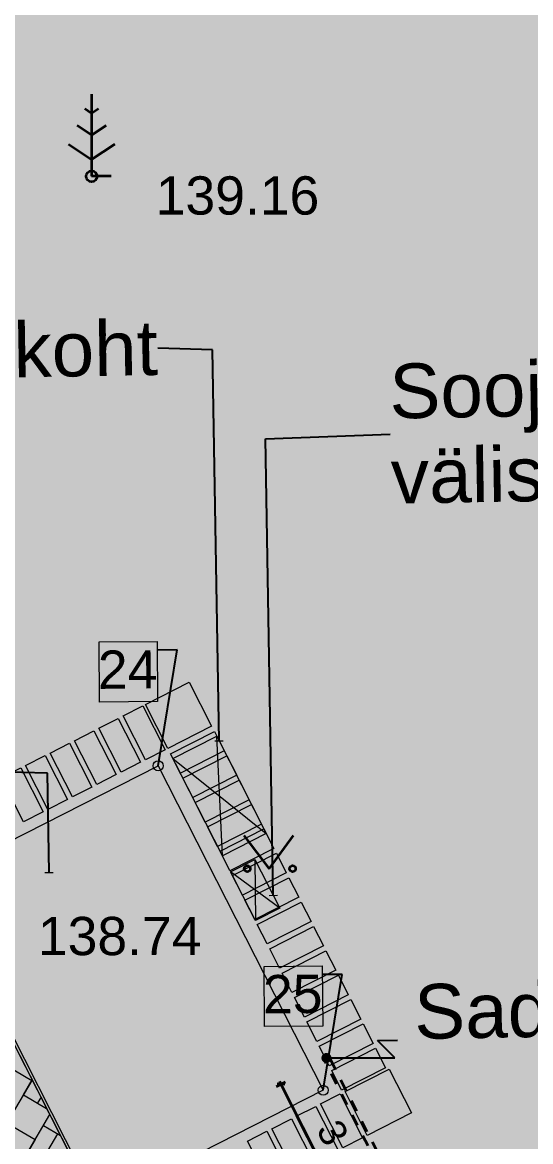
# Model space of a CAD drawing. Header units: millimetres. Extents: x 368386 to 996118, y -334862 to 250838.
# Drawn here: x 798427 to 807716, y -80723 to -60261 of the extents above; entities that cross this region are included whole.
import ezdxf

# ---------------------------------------------------------------- set-up
doc = ezdxf.new("R2010")
doc.units = ezdxf.units.MM
doc.header["$MEASUREMENT"] = 0
doc.linetypes.add('Dashed', pattern=[423.333333, 211.666667, -211.666667])
doc.linetypes.add('HIDDEN', pattern=[4762.5, 3175, -1587.5])
for name, color, linetype, lineweight in [('_ASENDIPLAAN_Pen_No__1', 7, 'Continuous', 13), ('New_       asendi fill_Pen_No__1', 7, 'Continuous', 13), ('New_0_Pen_No__1', 7, 'Continuous', 13), ('New_0_Pen_No__18', 9, 'Continuous', 15), ('New_2D Drafting - General_Pen_No__1', 7, 'Continuous', 13), ('New_2D Drafting - General_Pen_No__6', 5, 'Continuous', 35), ('New__ASENDIPLAAN_Pen_No__1', 7, 'Continuous', 13), ('New__ASENDIPLAAN_Pen_No__101', 252, 'Continuous', 13), ('New__ASENDIPLAAN_Pen_No__18', 9, 'Continuous', 15), ('New_Annotation - Label_Pen_No__1', 7, 'Continuous', 13), ('New_Dimensioning - General_Pen_No__6', 5, 'Continuous', 35), ('New_ei pindi_Pen_No__7', 7, 'Continuous', 35), ('New_HALJASTUS#1_Pen_No__7', 7, 'Continuous', 35), ('New_korgus-EH2000#1_Pen_No__1', 7, 'Continuous', 13), ('New_korgus-EH2000#1_Pen_No__7', 7, 'Continuous', 35), ('New_PUU_Pen_No__7', 7, 'Continuous', 35)]:
    doc.layers.add(name, color=color, linetype=linetype, lineweight=lineweight)
doc.layers.add('New_       asendi fill_Pen_No__149', color=7, linetype='Continuous', lineweight=25, true_color=0x186722)
doc.layers.add('New__ASENDIPLAAN_Pen_No__102', color=7, linetype='Continuous', lineweight=13, true_color=0xcccccc)
doc.layers.add('New_Dimensioning - General', color=7, linetype='Continuous')
doc.styles.add('GENERATED_STYLE_1', font='')
doc.styles.get('GENERATED_STYLE_1').set_extended_font_data('Arial')
doc.dimstyles.new('GENERATED_STYLE__3', dxfattribs={"dimtxt": 500, "dimasz": 95, "dimexe": 0.18, "dimexo": 0.0625, "dimgap": 0, "dimtad": 1, "dimdec": 1, "dimlfac": 0.001, "dimzin": 0, "dimdsep": 46, "dimtxsty": 'GENERATED_STYLE_1', "dimblk": 'ARROWHEAD_2', "dimblk1": 'ARROWHEAD_2', "dimblk2": 'ARROWHEAD_2', "dimcen": 0.09, "dimse1": 1, "dimse2": 1, "dimclrd": 5, "dimclre": 5, "dimclrt": 5, "dimadec": 0, "dimazin": 0, "dimtfac": 1, "dimtdec": 4, "dimtmove": 0, "dimatfit": 3, "dimfxl": 0, "dimtolj": 1, "dimtzin": 0, "dimarcsym": 0})
doc.dimstyles.new('GENERATED_STYLE__4', dxfattribs={"dimtxt": 0.18, "dimasz": 152, "dimexe": 0.18, "dimexo": 0.0625, "dimgap": 0, "dimtad": 0, "dimtih": 1, "dimtoh": 1, "dimdec": 4, "dimzin": 0, "dimdsep": 46, "dimcen": 0.09, "dimadec": 0, "dimazin": 0, "dimtfac": 1, "dimtdec": 4, "dimtmove": 0, "dimatfit": 3, "dimldrblk": 'ARROWHEAD_0', "dimfxl": 0, "dimtolj": 1, "dimtzin": 0, "dimarcsym": 0})
doc.dimstyles.new('GENERATED_STYLE__5', dxfattribs={"dimtxt": 0.18, "dimasz": 364.8, "dimexe": 0.18, "dimexo": 0.0625, "dimgap": 0, "dimtad": 0, "dimtih": 1, "dimtoh": 1, "dimdec": 4, "dimzin": 0, "dimdsep": 46, "dimcen": 0.09, "dimadec": 0, "dimazin": 0, "dimtfac": 1, "dimtdec": 4, "dimtmove": 0, "dimatfit": 3, "dimldrblk": 'ARROWHEAD_11', "dimfxl": 0, "dimtolj": 1, "dimtzin": 0, "dimarcsym": 0})
doc.dimstyles.new('GENERATED_STYLE__6', dxfattribs={"dimtxt": 0.18, "dimasz": 364.8, "dimexe": 0.18, "dimexo": 0.0625, "dimgap": 0, "dimtad": 0, "dimtih": 1, "dimtoh": 1, "dimdec": 4, "dimzin": 0, "dimdsep": 46, "dimcen": 0.09, "dimadec": 0, "dimazin": 0, "dimtfac": 1, "dimtdec": 4, "dimtmove": 0, "dimatfit": 3, "dimldrblk": 'ARROWHEAD_1', "dimfxl": 0, "dimtolj": 1, "dimtzin": 0, "dimarcsym": 0})

# ---------------------------------------------------------------- blocks, each defined once
blk = doc.blocks.new('*X1')
at = {"layer": 'New__ASENDIPLAAN_Pen_No__102', "color": 254, "linetype": 'Continuous', "lineweight": 13, "true_color": 0xcccccc}
for p, q in [((797824, -79149), (798599, -79607)), ((798447, -79865), (798606, -79595)), ((798599, -79607), (798142, -80382)), ((798447, -79865), (798870, -80115)), ((798767, -79912), (798705, -80017)), ((797884, -80229), (798659, -80687)), ((798506, -80945), (798928, -80229)), ((799069, -80581), (798764, -81097)), ((798811, -80428), (799123, -80613)), ((798659, -80687), (798201, -81462))]:
    blk.add_line(p, q, dxfattribs=at)
blk = doc.blocks.new('*D17')
at = {"layer": 'New_Dimensioning - General_Pen_No__6', "color": 5, "linetype": 'Continuous', "lineweight": 35}
for p, q in [((803070, -79715), (803237, -79630)), ((803225, -79676), (803081, -79669)), ((803125, -79618), (803153, -79673)), ((803153, -79673), (804513, -82347)), ((804430, -82389), (804597, -82304)), ((804441, -82343), (804585, -82350)), ((804513, -82347), (804541, -82401))]:
    blk.add_line(p, q, dxfattribs=at)
at = {"layer": 'New_Dimensioning - General_Pen_No__6', "color": 5, "lineweight": 35, "insert": (803707, -80541), "char_height": 500, "attachment_point": 7, "rotation": 296.9608, "style": 'GENERATED_STYLE_1'}
blk.add_mtext('\\A1;{\\pql;\\fArial|b0|i0|c0|p34;3,0}', dxfattribs=at)
blk = doc.blocks.new('ARROWHEAD_2')
at = {"color": 0, "linetype": 'Continuous', "lineweight": 0}
for p, q in [((0, 0), (-1, 0)), ((-0.38, -0.66), (0.38, 0.66))]:
    blk.add_line(p, q, dxfattribs=at)
blk = doc.blocks.new('ARROWHEAD_0')
at = {"color": 0, "linetype": 'Continuous', "lineweight": 0}
for p, q in [((0, 0), (-1, 0)), ((0, -0.5), (0, 0.5))]:
    blk.add_line(p, q, dxfattribs=at)
blk = doc.blocks.new('ARROWHEAD_11')
at = {"color": 0, "linetype": 'Continuous', "lineweight": 0}
blk.add_line((0, 0), (-1, 0), dxfattribs=at)
at = {"color": 0, "linetype": 'Continuous', "lineweight": 0, "const_width": 0.25, "flags": 128}
blk.add_lwpolyline([(-0.125, 0, 1), (0.125, 0, 1)], format="xyb", close=True, dxfattribs=at)
blk = doc.blocks.new('ARROWHEAD_1')
at = {"color": 0, "linetype": 'Continuous', "lineweight": 0}
blk.add_line((0, 0), (-1, 0), dxfattribs=at)
blk.add_circle((0, 0), 0.25, dxfattribs=at)

msp = doc.modelspace()

# ---------------------------------------------------------------- hatches: boundary and pattern name
at = {"layer": 'New_       asendi fill_Pen_No__149', "linetype": 'Continuous', "lineweight": 0, "true_color": 0x061908}
h = msp.add_hatch(color=98, dxfattribs=at)
h.paths.add_polyline_path([(802345.63, -38322.05), (677945.63, -100972.05), (697685.63, -113562.05), (725141.88, -157386.04), (747105.63, -214022.05), (773035.63, -233162.05), (849485.63, -225922.05), (847735.63, -145332.05)])
h.paths.add_polyline_path([(757638.71, -147399.28, -0.00065641), (757597.25, -147430.15)], flags=0)
h.paths.add_polyline_path([(781623.18, -112523.26, 0.05995559), (781750.4, -112778.31, 0.78516634), (783932.82, -111999.14, 0.05995559), (783869.75, -111721.19, 1)], flags=0)
at = {"layer": 'New_0_Pen_No__18', "linetype": 'Continuous', "lineweight": 0, "true_color": 0x303030}
msp.add_hatch(color=250, dxfattribs=at).paths.add_polyline_path([(802676.72, -75564.04), (803130.1, -76455.36), (802684.44, -76682.05), (802231.06, -75790.73)])
at = {"layer": 'New__ASENDIPLAAN_Pen_No__101', "linetype": 'Continuous', "lineweight": 13}
msp.add_hatch(color=252, dxfattribs=at).paths.add_polyline_path([(800908.2, -73851.76), (803925.9, -79784.37), (799775.93, -81895.31), (796758.23, -75962.71)])
at = {"layer": 'New__ASENDIPLAAN_Pen_No__18', "linetype": 'Continuous', "lineweight": 0, "true_color": 0x303030}
msp.add_hatch(color=250, dxfattribs=at).paths.add_polyline_path([(802082.35, -75498.38), (801175.59, -73715.75), (801977.78, -73307.71), (802884.54, -75090.34)])

# ---------------------------------------------------------------- linework, layer by layer
at = {"layer": '_ASENDIPLAAN_Pen_No__1', "color": 7, "linetype": 'Continuous', "lineweight": 13, "flags": 128}
for points in [[(799827.52, -71585.9), (800889.89, -71577.35), (800898.74, -72677.31), (799836.38, -72685.87)], [(802845.23, -77518.5), (803907.59, -77509.95), (803916.45, -78609.92), (802854.08, -78618.47)]]:
    msp.add_lwpolyline(points, close=True, dxfattribs=at)
at = {"layer": 'New_       asendi fill_Pen_No__1', "color": 7, "linetype": 'Continuous', "lineweight": 13, "flags": 128}
for points in [[(800675.76, -72733.11), (801478.09, -72324.99), (801886.21, -73127.32), (801083.88, -73535.44)], [(800625.84, -72758.5), (801033.96, -73560.83), (800677.44, -73742.18), (800269.32, -72939.85)], [(800180.19, -72985.19), (800588.3, -73787.52), (800231.78, -73968.87), (799823.66, -73166.54)], [(799734.53, -73211.88), (800142.65, -74014.21), (799786.12, -74195.57), (799378, -73393.24)], [(801132.97, -73631.97), (801935.3, -73223.85), (802116.66, -73580.38), (801314.33, -73988.49)], [(799288.87, -73438.57), (799696.99, -74240.9), (799340.46, -74422.26), (798932.34, -73619.93)], [(798843.21, -73665.26), (799251.33, -74467.59), (798894.8, -74648.95), (798486.68, -73846.62)], [(801359.66, -74077.62), (802161.99, -73669.51), (802343.35, -74026.03), (801541.02, -74434.15)], [(798397.55, -73891.95), (798805.67, -74694.28), (798449.14, -74875.64), (798041.03, -74073.31)], [(801586.35, -74523.28), (802388.68, -74115.17), (802570.04, -74471.69), (801767.71, -74879.81)], [(801813.05, -74968.94), (802615.38, -74560.82), (802796.73, -74917.35), (801994.4, -75325.47)], [(802039.74, -75414.6), (802842.07, -75006.48), (803023.42, -75363.01), (802221.09, -75771.13)], [(802266.43, -75860.26), (803068.76, -75452.14), (803250.11, -75808.67), (802447.78, -76216.78)], [(802493.12, -76305.92), (803295.45, -75897.8), (803476.8, -76254.33), (802674.47, -76662.44)], [(802719.81, -76751.57), (803522.14, -76343.46), (803703.49, -76699.98), (802901.16, -77108.1)], [(802946.5, -77197.23), (803748.83, -76789.12), (803930.18, -77145.64), (803127.85, -77553.76)], [(803173.19, -77642.89), (803975.52, -77234.77), (804156.87, -77591.3), (803354.54, -77999.42)], [(803399.88, -78088.55), (804202.21, -77680.43), (804383.56, -78036.96), (803581.23, -78445.08)], [(803626.57, -78534.21), (804428.9, -78126.09), (804610.25, -78482.62), (803807.92, -78890.73)], [(803853.26, -78979.87), (804655.59, -78571.75), (804836.94, -78928.27), (804034.61, -79336.39)], [(804079.95, -79425.52), (804882.28, -79017.41), (805063.64, -79373.93), (804261.3, -79782.05)], [(805131.03, -79396.14), (805539.14, -80198.47), (804731.47, -80609.3), (804323.35, -79806.97)], [(804234.22, -79852.31), (804642.33, -80654.64), (804285.81, -80836), (803877.69, -80033.67)], [(803788.56, -80079), (804196.68, -80881.33), (803840.15, -81062.69), (803432.03, -80260.36)], [(803342.9, -80305.69), (803751.02, -81108.02), (803394.49, -81289.38), (802986.37, -80487.05)], [(802897.24, -80532.39), (803305.36, -81334.72), (802948.83, -81516.07), (802540.72, -80713.74)]]:
    msp.add_lwpolyline(points, close=True, dxfattribs=at)
at = {"layer": 'New_0_Pen_No__1', "color": 7, "linetype": 'Continuous', "lineweight": 13}
for p, q in [((802082.35, -75498.38), (801977.78, -73307.71)), ((801175.59, -73715.75), (802884.54, -75090.34)), ((802676.72, -75564.04), (802684.44, -76682.05)), ((803130.1, -76455.36), (802231.06, -75790.73))]:
    msp.add_line(p, q, dxfattribs=at)
at = {"layer": 'New_0_Pen_No__1', "color": 7, "linetype": 'Continuous', "lineweight": 13, "flags": 128}
msp.add_lwpolyline([(802676.72, -75564.04), (803130.1, -76455.36), (802684.44, -76682.05), (802231.06, -75790.73)], close=True, dxfattribs=at)
at = {"layer": 'New_2D Drafting - General_Pen_No__1', "color": 7, "linetype": 'Continuous', "lineweight": 13}
msp.add_line((800375.45, -82968.9), (797845.57, -77990.07), dxfattribs=at)
at = {"layer": 'New_2D Drafting - General_Pen_No__6', "color": 5, "linetype": 'Dashed', "lineweight": 35}
for p, q in [((805322.5, -81934.99), (803962.34, -79261.02)), ((804051.48, -79215.7), (805411.63, -81889.65))]:
    msp.add_line(p, q, dxfattribs=at)
at = {"layer": 'New__ASENDIPLAAN_Pen_No__1', "color": 7, "linetype": 'Continuous', "lineweight": 13, "flags": 128}
for points in [[(802082.35, -75498.38), (801175.59, -73715.75), (801977.78, -73307.71), (802884.54, -75090.34)], [(800908.2, -73851.76), (803925.9, -79784.37), (799775.93, -81895.31), (796758.23, -75962.71)]]:
    msp.add_lwpolyline(points, close=True, dxfattribs=at)
msp.add_lwpolyline([(781155.34, -76138.33, -0.23717561), (781233.18, -78831.74), (779484.98, -82575.64), (781568.63, -83548.59), (782493.76, -83979.64), (787931.25, -86523.11), (786286.87, -90052.38), (787149.87, -90454.48), (800310.37, -82945.97), (797801, -78012.73), (796282.18, -75026.83), (790933.61, -78078.36, -0.41785139), (785452.77, -76543.01), (784291.15, -74447)], format="xyb", close=True, dxfattribs=at)
at = {"layer": 'New_ei pindi_Pen_No__7', "color": 7, "linetype": 'HIDDEN', "lineweight": 35}
msp.add_circle((804441.04, -44567.67), 50000, dxfattribs=at)
at = {"layer": 'New_HALJASTUS#1_Pen_No__7', "color": 7, "linetype": 'Continuous', "lineweight": 35}
for p, q in [((802474.41, -75126.18), (802937.81, -75732.89)), ((802937.81, -75732.89), (803383.39, -75126.18))]:
    msp.add_line(p, q, dxfattribs=at)
for centre in [(802536.79, -75732.89), (803365.57, -75732.89)]:
    msp.add_circle(centre, 55.01, dxfattribs=at)
at = {"layer": 'New_korgus-EH2000#1_Pen_No__7', "color": 7, "linetype": 'Continuous', "lineweight": 35}
msp.add_circle((799691.63, -63075.05), 100, dxfattribs=at)
at = {"layer": 'New_PUU_Pen_No__7', "color": 7, "linetype": 'Continuous', "lineweight": 35}
for p, q in [((799691.63, -61575.05), (799691.63, -63075.05)), ((799691.63, -61925.05), (799567.21, -61842.11)), ((799816.04, -61842.11), (799691.63, -61925.05)), ((799691.63, -62325.05), (799425.02, -62147.31)), ((799958.24, -62147.31), (799691.63, -62325.05)), ((799267.36, -62485.7), (799691.63, -62768.55)), ((799691.63, -62768.55), (800115.89, -62485.7)), ((800051.63, -63075.05), (799691.63, -63075.05))]:
    msp.add_line(p, q, dxfattribs=at)

# ---------------------------------------------------------------- block references
at = {"layer": 'New__ASENDIPLAAN_Pen_No__102', "color": 254, "linetype": 'Continuous', "lineweight": 13, "true_color": 0xcccccc}
msp.add_blockref('*X1', (0, 0), dxfattribs=at)

# ---------------------------------------------------------------- texts
at = {"layer": '_ASENDIPLAAN_Pen_No__1', "color": 7, "linetype": 'Continuous', "lineweight": 13, "char_height": 700, "attachment_point": 3, "rotation": 0.461195, "style": 'GENERATED_STYLE_1'}
for s, insert in [('\\A1;{\\pqr;\\fArial|b0|i0|c0|p34;2\\fArial|b0|i0|c0|p34;4}', (800891.18, -71737.34)), ('\\A1;{\\pqr;\\fArial|b0|i0|c0|p34;2\\fArial|b0|i0|c0|p34;5}', (803908.88, -77669.95))]:
    msp.add_mtext(s, dxfattribs=dict(at, insert=insert))
at = {"layer": 'New_0_Pen_No__1', "color": 7, "linetype": 'Continuous', "lineweight": 13, "insert": (805147.84, -67788.45), "char_height": 1000, "width": 8625.9968, "attachment_point": 4, "rotation": 0.965433, "line_spacing_factor": 0.93321, "style": 'GENERATED_STYLE_1'}
msp.add_mtext('\\A1;{\\pql;\\fArial|b0|i0|c0|p34;Soojuspumba välisosa}', dxfattribs=at)
at = {"layer": 'New__ASENDIPLAAN_Pen_No__1', "color": 7, "linetype": 'Continuous', "lineweight": 13, "insert": (800901.93, -66213.81), "char_height": 1000, "attachment_point": 6, "rotation": 0.965433, "style": 'GENERATED_STYLE_1'}
msp.add_mtext('\\A1;{\\pqr;\\fArial|b0|i0|c0|p34;Generaatori\\fArial|b0|i0|c0|p34; asukoht}', dxfattribs=at)
at = {"layer": 'New_Annotation - Label_Pen_No__1', "color": 7, "linetype": 'Continuous', "lineweight": 13, "insert": (815688.25, -78692.39), "char_height": 1000, "attachment_point": 9, "rotation": 0.958903, "style": 'GENERATED_STYLE_1'}
msp.add_mtext('\\A1;{\\pqr;\\fArial|b0|i0|c0|p34;Sadevee\\fArial|b0|i0|c0|p34; allaviik\\fArial|b0|i0|c0|p34; }', dxfattribs=at)
at = {"layer": 'New_korgus-EH2000#1_Pen_No__1', "color": 7, "linetype": 'Continuous', "lineweight": 13, "char_height": 700, "attachment_point": 1, "style": 'GENERATED_STYLE_1'}
for s, insert in [('\\A1;{\\pql;\\fArial|b0|i0|c0|p34; 139.16 }', (800591.63, -63075.05)), ('\\A1;{\\pql;\\fArial|b0|i0|c0|p34; 138.74 }', (798438.63, -76614.05))]:
    msp.add_mtext(s, dxfattribs=dict(at, insert=insert))

# ---------------------------------------------------------------- dimensions: what is measured, and where the dimension line sits
at = {"layer": 'New_Dimensioning - General', "color": 5, "linetype": 'Continuous', "lineweight": 35}
dim = msp.add_linear_dim(base=(804513.29, -82346.61), p1=(804051.48, -79215.7), p2=(805411.63, -81889.65), angle=296.960838, dimstyle='GENERATED_STYLE__3', dxfattribs=at)
dim.commit()
dim.dimension.update_dxf_attribs({"geometry": '*D17', "text_midpoint": (804137.65, -80836.15), "dimtype": 160, "text_rotation": 296.960838})

# ---------------------------------------------------------------- leaders
at = {"layer": '_ASENDIPLAAN_Pen_No__1', "color": 7, "linetype": 'Continuous', "lineweight": 13, "annotation_type": 0, "has_hookline": 1, "hookline_direction": 1, "horizontal_direction": (0.999968, 0.008049, 0)}
for points, text_width in [([(800908.2, -73851.76), (801255.96, -71734.41), (800891.18, -71737.34)], 1010.8), ([(803925.9, -79784.37), (804273.67, -77667.01), (803908.88, -77669.95)], 1018.5)]:
    msp.add_leader(points, dimstyle='GENERATED_STYLE__6', dxfattribs=dict(at, text_width=text_width))
at = {"layer": 'New_0_Pen_No__1', "color": 7, "linetype": 'Continuous', "lineweight": 13, "annotation_type": 0, "has_hookline": 1, "hookline_direction": 0, "text_width": 8411, "horizontal_direction": (0.999858, 0.016849, 0)}
msp.add_leader([(803011.05, -76221.32), (802870.42, -67876.09), (805147.84, -67788.45)], dimstyle='GENERATED_STYLE__4', dxfattribs=at)
at = {"layer": 'New__ASENDIPLAAN_Pen_No__1', "color": 7, "linetype": 'Continuous', "lineweight": 13, "annotation_type": 0, "has_hookline": 1, "hookline_direction": 1, "horizontal_direction": (0.999858, 0.016849, 0)}
for points, text_width in [([(802023.11, -73396.84), (801902.61, -66245.87), (800901.93, -66213.81)], 12562), ([(798914.27, -75804.12), (798883.6, -73984.14), (797692.76, -73954.94)], 11164.61)]:
    msp.add_leader(points, dimstyle='GENERATED_STYLE__4', dxfattribs=dict(at, text_width=text_width))
at = {"layer": 'New_Annotation - Label_Pen_No__1', "color": 7, "linetype": 'Continuous', "lineweight": 13, "annotation_type": 0, "has_hookline": 1, "hookline_direction": 0, "text_width": 10409, "horizontal_direction": (0.99986, 0.016735, 0)}
msp.add_leader([(803984.26, -79193.79), (805235.69, -79193.79), (804915.96, -78872.69), (805280.71, -78866.59)], dimstyle='GENERATED_STYLE__5', dxfattribs=at)

doc.saveas('drawing.dxf')
